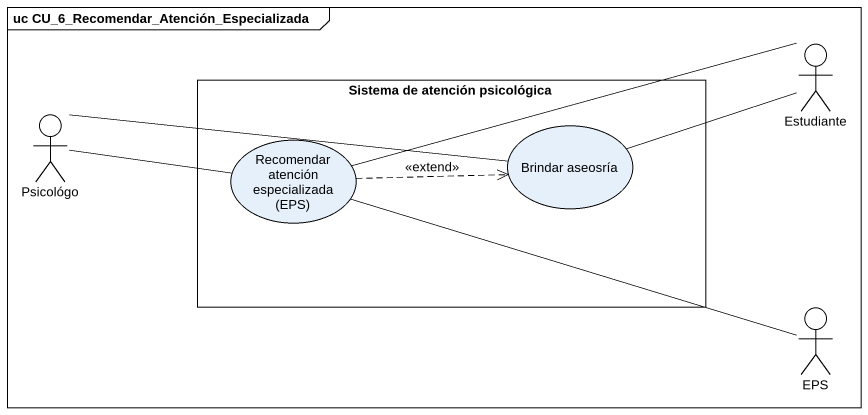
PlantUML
@startuml
mainframe uc CU_6_Recomendar_Atención_Especializada
actor Estudiante
rectangle "Sistema de atención psicológica" as Sistema_de_atención {
  usecase "Recomendar atención especializada (EPS)" as Recomendar_atención
  usecase "Brindar aseosría" as Brindar_aseosría
}
actor Psicológo
actor EPS
Estudiante -left- Recomendar_atención
Estudiante -left- Brindar_aseosría
Psicológo -right- Recomendar_atención
Psicológo -right- Brindar_aseosría
Recomendar_atención .right.> Brindar_aseosría : <<extend>>
EPS -left- Recomendar_atención
@enduml
